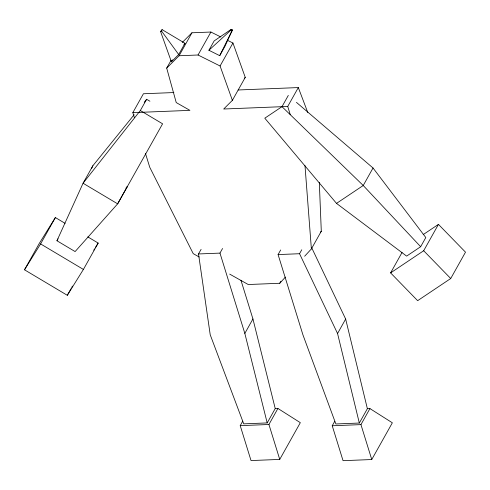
<?xml version="1.0" encoding="UTF-8"?>
<svg xmlns="http://www.w3.org/2000/svg" width="490" height="490" viewBox="0 0 490 490"><rect width="100%" height="100%" fill="white"/><g stroke="black" fill="none" stroke-linecap="round" stroke-linejoin="round"><path stroke-width="0.73" d="M125.967 188.105L127.443 186.353L117.643 203.84L83.067 183.236L140.33 110.544L162.594 123.811L117.643 203.84L75.111 251.578L56.95 240.755L83.067 183.236L92.867 165.749L134.156 114.715M232.432 29.908L224.953 46.311L219.71 55.664L208.905 50.274L214.148 40.921L231.243 29.32L232.432 29.908L219.71 55.664M91.575 168.517L92.867 165.749M87.802 236.884L98.178 243.071L83.404 269.433L67.308 295.305L24.5 269.794L39.274 243.432L55.37 217.554L65.103 223.354M24.5 269.794L40.597 243.922L55.37 217.554M160.616 31.672L162.11 29.633L184.987 43.292L178.697 54.519L171.396 61.801L160.616 31.672L162.11 29.633M56.95 240.755L58.053 238.789M134.413 117.741L132.833 112.639L143.417 93.762L173.864 92.549M140.33 110.544L146.645 99.286L149.916 101.234M132.833 112.639L189.924 110.36L176.229 102.575L166.698 68.11L171.114 60.239M171.396 61.801L172.505 59.823M166.698 68.11L179.083 55.75L191.951 32.787L210.908 32.034L220.923 37.026M179.083 55.75L198.04 54.996L210.908 32.034M67.308 295.305L71.001 288.714M71.736 287.397L72.477 286.08M208.905 50.274L230.668 30.349L231.243 29.32M238.097 89.982L298.312 87.575L287.734 106.459L223.703 109.013L232.382 100.334L220.077 65.985L232.946 43.022L227.605 40.358M232.382 100.334L245.251 77.371L232.946 43.022M240.958 280.262L252.938 318.959L275.233 408.574L267.197 422.919L243.732 423.856L210.222 334.799L198.517 253.961L201.096 249.361M296.432 102.367L373.031 168.003L425.804 237.534L420.659 246.715L406.627 256.111L336.514 203.387L264.796 118.188L282.001 106.667L288.31 95.409M267.197 422.919L244.835 333.414L219.973 253.103L222.552 248.504M311.579 247.517L345.658 319.051L367.371 408.691L359.329 423.035L335.864 423.973L302.943 334.891L278.087 254.579L280.666 249.98M244.835 333.414L252.938 318.959M229.681 274.112L248.24 284.525L279.741 283.269L280.844 281.303M359.329 423.035L337.555 333.512L299.543 253.722L301.754 249.784M304.639 256.246L311.383 248.932L321.293 231.237L319.309 182.39M373.031 168.003L363.231 185.496L336.514 203.387M275.233 408.574L277.916 408.464L300.327 422.674L279.741 459.418L251.027 460.563L240.216 425.645L242.734 421.155M279.741 459.418L268.93 424.499L277.916 408.464M337.555 333.512L345.658 319.051M423.189 234.6L438.452 224.377L465.5 252.16L450.727 278.522L417.645 300.676L390.604 272.893L402.051 252.46M390.604 272.893L423.679 250.739L438.452 224.377M367.371 408.691L369.932 408.587L392.349 422.797L371.757 459.534L343.049 460.68L332.238 425.767L334.756 421.277M371.757 459.534L360.946 424.616L369.932 408.587M93.749 250.188L94.558 248.889M95.36 247.597L98.178 243.071M144.244 102.251L146.645 99.286M320.325 232.407L321.293 231.237M244.259 78.535L245.251 77.371M279.741 283.269L285.443 277.077M182.262 42.465L191.951 32.787M183.946 44.333L184.987 43.292M198.517 253.961L219.973 253.103M278.087 254.579L299.543 253.722M240.216 425.645L268.93 424.499M332.238 425.767L360.946 424.616M230.668 30.349L231.856 30.937M198.04 54.996L220.077 65.985M199.191 256.993L193.225 253.649L149.744 167.262L145.457 153.425M40.597 243.922L83.404 269.433M282.001 106.667L363.231 185.496L420.659 246.715M423.679 250.739L450.727 278.522M161.418 30.87L178.697 54.519M298.312 87.575L307.775 112.492M287.734 106.459L290.215 114.47M304.988 165.62L311.383 248.932"/></g></svg>
